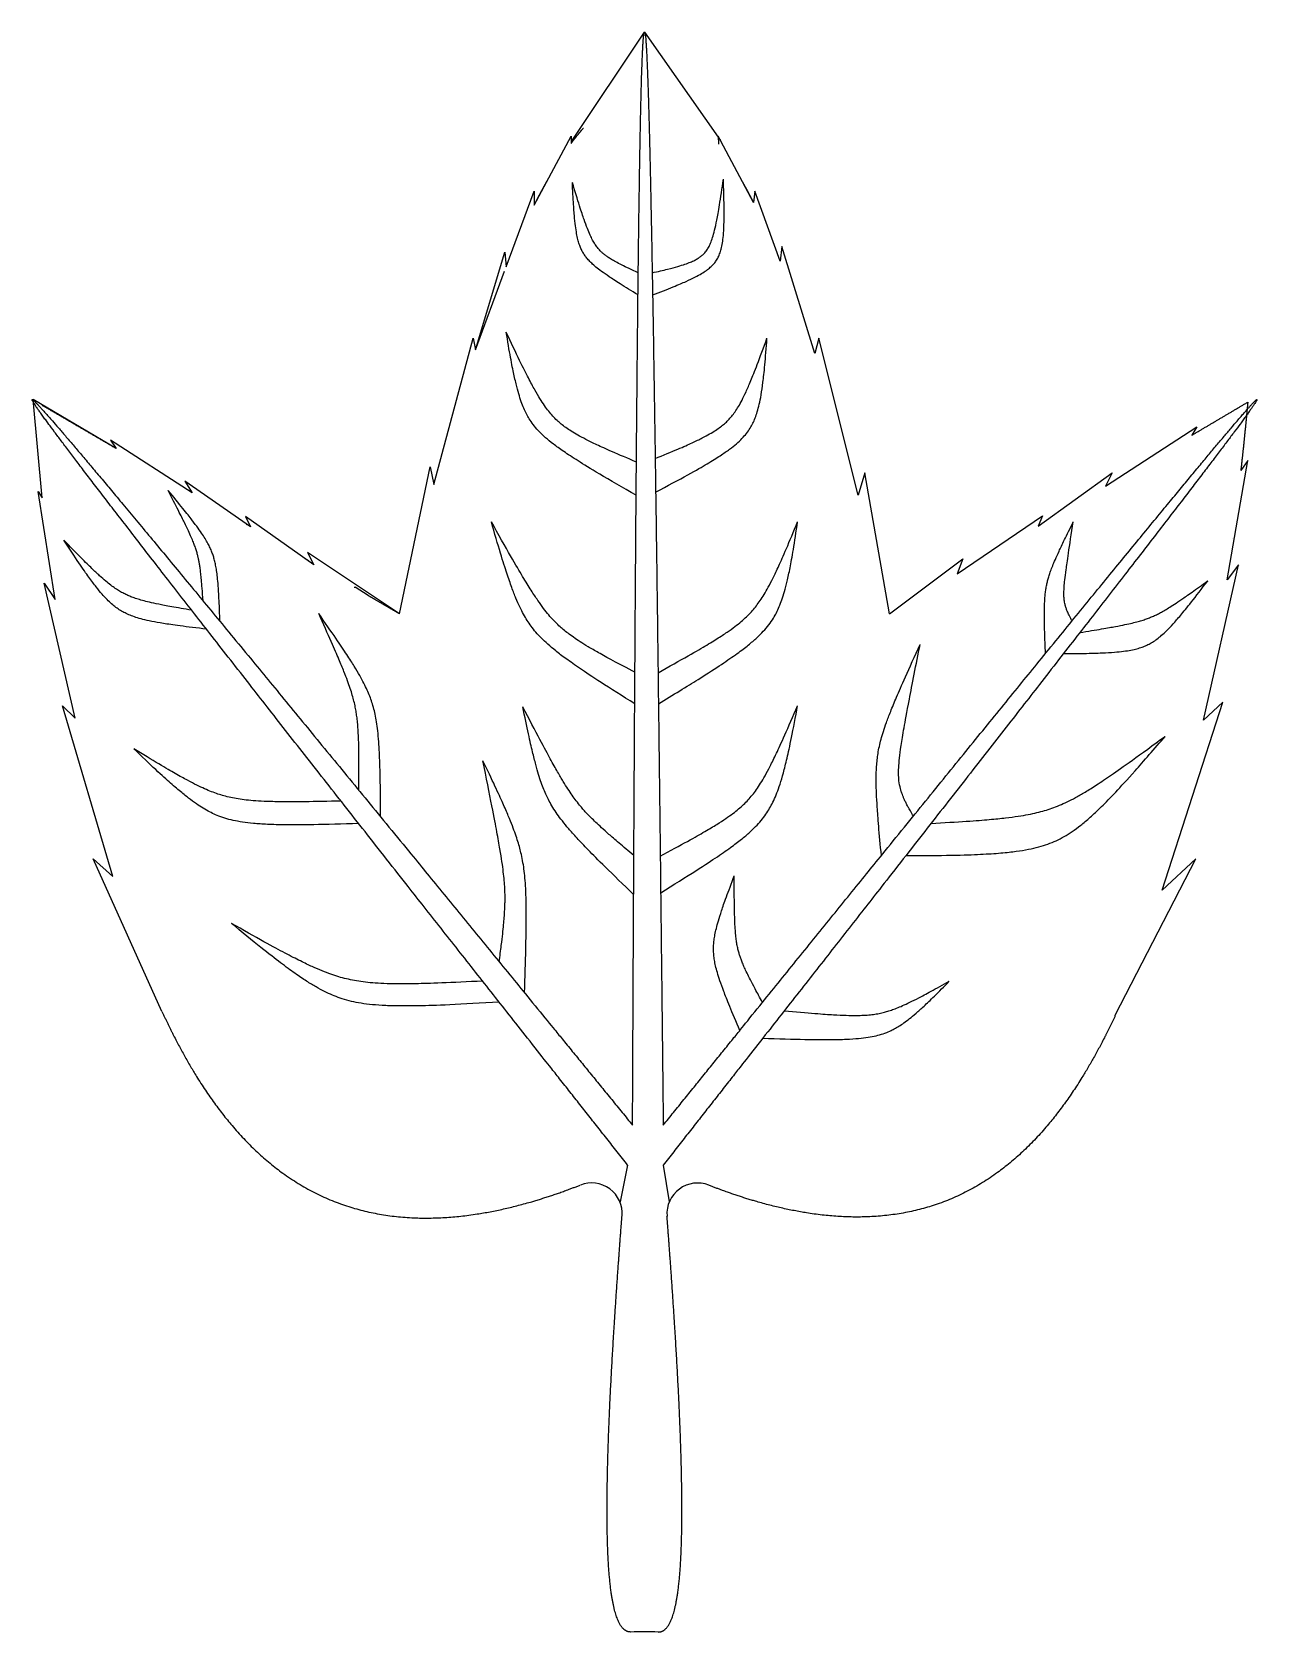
# Model space of a CAD drawing. Header units: millimetres. Extents: x 0 to 200, y -1 to 260.
import ezdxf

# ---------------------------------------------------------------- set-up
doc = ezdxf.new("R2010")
doc.units = ezdxf.units.MM
doc.layers.get('0').update_dxf_attribs({"linetype": 'CONTINUOUS'})

msp = doc.modelspace()

# ---------------------------------------------------------------- linework, layer by layer
for p, q in [((88.2, 242.29), (100, 260)), ((100, 260), (112.41, 242.29)), ((82, 231.74), (88, 243)), ((88, 243), (88, 241.78)), ((112, 243), (112.09, 241.66)), ((117.79, 232.15), (112, 243)), ((77.42, 221.66), (82, 234)), ((82, 234), (82, 231.74)), ((118, 234), (117.79, 232.15)), ((122.17, 222.59), (118, 234)), ((122.44, 224.98), (122.17, 222.59)), ((127.82, 207.5), (122.44, 224.98)), ((72.38, 208.09), (77.19, 224.05)), ((77.19, 224.05), (77.42, 221.66)), ((72.38, 208.09), (77.16, 220.96)), ((65.58, 186.11), (72, 210)), ((72, 210), (72.38, 208.09)), ((128.48, 210.01), (127.82, 207.5)), ((134.91, 184.37), (128.48, 210.01)), ((1.64, 183.93), (0.18, 200)), ((13.76, 191.98), (0.18, 200)), ((12.83, 193.33), (13.76, 191.98)), ((26.13, 184.76), (12.83, 193.33)), ((175.27, 185.84), (190.17, 195.52)), ((190.17, 195.52), (189.39, 194.18)), ((60, 165), (65, 189)), ((65, 189), (65.58, 186.11)), ((195.12, 170.58), (198.51, 190.04)), ((198.51, 190.04), (197.36, 188.4)), ((35.68, 179.22), (24.94, 186.66)), ((24.94, 186.66), (26.13, 184.76)), ((136, 188), (134.91, 184.37)), ((140, 165), (136, 188)), ((164.25, 179.33), (176.33, 188)), ((176.33, 188), (175.27, 185.84)), ((3.8, 167.32), (1, 185)), ((1, 185), (1.64, 183.93)), ((46, 173), (34.83, 180.91)), ((34.83, 180.91), (35.68, 179.22)), ((151.06, 171.53), (165, 181)), ((165, 181), (164.25, 179.33)), ((34.88, 179.77), (35.09, 179.53)), ((196.03, 177.3), (196.03, 177.3)), ((45, 175), (46, 173)), ((60, 165), (45, 175)), ((140, 165), (152, 174)), ((152, 174), (151.06, 171.53)), ((191.28, 147.63), (197, 173)), ((197, 173), (195.12, 170.58)), ((2, 170), (3.8, 167.32)), ((7.06, 147.97), (2, 170)), ((54.88, 167.99), (52.77, 169.35)), ((5, 150), (7.06, 147.97)), ((13.19, 122.13), (5, 150)), ((184.5, 119.86), (194.44, 150.58)), ((194.44, 150.58), (191.28, 147.63)), ((21.21, 100.1), (10, 125)), ((10, 125), (13.19, 122.13)), ((176.87, 99.45), (190, 125)), ((190, 125), (184.5, 119.86)), ((97.25, 75), (96, 69)), ((103.06, 75), (104, 69))]:
    msp.add_line(p, q)
for centre, radius, start, end in [((91.35, 67.09), 5, -4.4524, 111.4366), ((108.66, 67.06), 5, 68.5002, 184.4513), ((100, -253.98), 252.75, 89.4871, 90.5129)]:
    msp.add_arc(centre, radius, start, end)
for points in [[(98.05, 81.51), (98.11, 95.04), (98.23, 120.94), (98.42, 156.23), (98.7, 196.08), (99.08, 233.06), (99.51, 256.05), (99.99, 263.93), (100.51, 256.05), (101.08, 233.06), (101.7, 196.08), (102.22, 156.23), (102.63, 120.94), (102.91, 95.04), (103.06, 81.51)], [(88, 241.78), (88.41, 242.33), (88.81, 242.86), (89.22, 243.36), (89.63, 243.85), (90.03, 244.31)], [(116.02, 235.46), (116.38, 234.83), (116.73, 234.19), (117.08, 233.53), (117.44, 232.85), (117.79, 232.15)], [(97.25, 75), (89.88, 84.34), (75.78, 102.22), (56.55, 126.63), (34.84, 154.3), (14.68, 180.17), (2.14, 196.56), (-2.15, 202.66), (2.17, 198.02), (14.79, 183.04), (35.09, 158.48), (56.98, 131.8), (76.38, 108.07), (90.61, 90.63), (98.05, 81.51)], [(103.06, 81.51), (110.43, 90.63), (124.53, 108.08), (143.74, 131.81), (165.41, 158.5), (185.49, 183.06), (197.93, 198.03), (202.14, 202.66), (197.79, 196.54), (185.25, 180.16), (165.16, 154.28), (143.55, 126.62), (124.42, 102.21), (110.39, 84.34), (103.06, 75)], [(189.39, 194.18), (191.22, 195.26), (193.04, 196.34), (194.86, 197.41), (196.68, 198.49), (198.5, 199.57)], [(198.5, 199.57), (198.29, 197.29), (198.07, 195.04), (197.84, 192.8), (197.61, 190.59), (197.36, 188.4)], [(45.22, 173.62), (45.1, 173.69), (44.97, 173.76), (44.85, 173.84), (44.73, 173.91), (44.61, 173.98)], [(52.57, 169.34), (52.61, 169.34), (52.65, 169.34), (52.69, 169.34), (52.73, 169.34), (52.77, 169.35)], [(60, 165), (58.98, 165.6), (57.95, 166.2), (56.93, 166.79), (55.9, 167.39), (54.88, 167.99)], [(100, 76.08), (100, 76.08), (100, 76.08), (100, 76.08), (100, 76.08), (100, 76.08)]]:
    msp.add_open_spline(points, degree=5)
for points, knots in [([(82, 231.74), (82.4, 232.53), (82.82, 233.35), (83.25, 234.15), (83.67, 234.92), (84.09, 235.67), (84.12, 235.71)], [0.27500002, 0.27500002, 0.27500002, 0.27500002, 0.27500002, 0.27500002, 0.3, 0.30145133, 0.30145133, 0.30145133, 0.30145133, 0.30145133, 0.30145133]), ([(13.76, 191.98), (13.67, 192.02), (11.26, 193.43), (8.84, 194.84), (6.42, 196.25), (4.01, 197.66), (1.68, 199.02)], [0.792872, 0.792872, 0.792872, 0.792872, 0.792872, 0.792872, 0.8, 1, 1, 1, 1, 1, 1]), ([(21.21, 100.1), (22.65, 96.96), (25.8, 90.73), (31.04, 82.38), (39.03, 73.68), (50.77, 67.25), (63.26, 65.44), (74.06, 66.77), (82.35, 69.08), (87.6, 70.99), (89.52, 71.74)], [0.4090597, 0.4090597, 0.4090597, 0.4090597, 0.4090597, 0.4090597, 0.5, 0.6, 0.7, 0.8, 0.9, 0.9567136, 0.9567136, 0.9567136, 0.9567136, 0.9567136, 0.9567136]), ([(176.87, 99.45), (175.51, 96.53), (172.46, 90.54), (167.37, 82.42), (159.6, 73.88), (148.21, 67.48), (136.01, 65.62), (125.48, 66.89), (117.42, 69.13), (112.33, 70.99), (110.49, 71.71)], [0.4140209, 0.4140209, 0.4140209, 0.4140209, 0.4140209, 0.4140209, 0.5, 0.6, 0.7, 0.8, 0.9, 0.955631, 0.955631, 0.955631, 0.955631, 0.955631, 0.955631]), ([(97.74, -1.24), (97.36, -1.24), (96.64, -1.02), (95.7, 0), (94.77, 2.78), (94.07, 8.46), (93.81, 16.12), (93.91, 25.44), (94.31, 36.15), (94.9, 46.62), (95.48, 55.32), (95.95, 61.73), (96.24, 65.58), (96.33, 66.7)], [0.1023536, 0.1023536, 0.1023536, 0.1023536, 0.1023536, 0.1023536, 0.2, 0.3, 0.4, 0.5, 0.6, 0.7, 0.8, 0.9, 0.9407996, 0.9407996, 0.9407996, 0.9407996, 0.9407996, 0.9407996]), ([(102.26, -1.24), (102.64, -1.24), (103.36, -1.02), (104.3, 0), (105.23, 2.78), (105.93, 8.46), (106.19, 16.12), (106.09, 25.44), (105.69, 36.15), (105.1, 46.62), (104.52, 55.31), (104.05, 61.72), (103.76, 65.56), (103.67, 66.67)], [0.1023536, 0.1023536, 0.1023536, 0.1023536, 0.1023536, 0.1023536, 0.2, 0.3, 0.4, 0.5, 0.6, 0.7, 0.8, 0.9, 0.9406072, 0.9406072, 0.9406072, 0.9406072, 0.9406072, 0.9406072])]:
    msp.add_open_spline(points, degree=5, knots=knots)
for points in [[(98.94, 217.08), (88.77, 223.2), (88.22, 235.43)], [(98.98, 220.69), (91.69, 223.96), (88.22, 235.43)], [(101.26, 220.69), (111.04, 222.85), (112.88, 235.97)], [(101.33, 217.08), (113.4, 221.63), (112.88, 235.97)], [(98.64, 184.36), (80, 195), (77.42, 210.99)], [(98.68, 189.78), (84.58, 195.67), (77.42, 210.99)], [(101.75, 190.35), (114.82, 195.67), (120, 210)], [(101.82, 184.87), (118.86, 193.87), (120, 210)], [(30.68, 163.78), (30.31, 175.38), (22.21, 185.16)], [(27.92, 167.12), (27.39, 175.15), (22.21, 185.16)], [(98.44, 155.47), (84.76, 162.54), (75, 180)], [(98.4, 150.31), (80.2, 161.67), (75, 180)], [(102.22, 155.39), (118.58, 164.39), (125, 180)], [(102.28, 150.31), (122.49, 162.54), (125, 180)], [(165.47, 158.52), (165, 170), (170, 180)], [(169.81, 163.84), (168, 167.18), (170, 180)], [(28.48, 162.5), (13.55, 164.2), (5.17, 177.05)], [(26.06, 165.59), (14.37, 167.53), (5.17, 177.05)], [(168.42, 158.52), (182.96, 158.52), (191.95, 170.38)], [(171.09, 161.95), (182.96, 163.84), (191.95, 170.38)], [(53.34, 136.22), (53.53, 150.2), (46.8, 165.04)], [(56.91, 131.85), (56.86, 150.79), (46.8, 165.04)], [(138.68, 125.53), (137, 142.64), (145, 160)], [(143.9, 131.98), (140.51, 137.59), (145, 160)], [(98.26, 125.53), (88.55, 133.65), (80.13, 149.79)], [(98.23, 119.15), (83.45, 133.38), (80.13, 149.79)], [(102.57, 125.46), (118.02, 133.65), (125, 150)], [(102.64, 119.46), (121.54, 131.07), (125, 150)], [(142.68, 125.53), (168.33, 125.53), (185, 145)], [(146.78, 130.78), (167.21, 131.89), (185, 145)], [(50.46, 134.42), (31.24, 133.97), (16.62, 142.96)], [(53.34, 130.75), (30, 130), (16.62, 142.96)], [(80.41, 103.12), (81.17, 125.36), (73.63, 141.01)], [(76.28, 108.18), (77.85, 120.02), (73.63, 141.01)], [(115.55, 96.97), (110, 110), (114.65, 122.23)], [(119.26, 101.56), (114.65, 109.9), (114.65, 122.23)], [(73.56, 105.04), (51.1, 103.87), (32.55, 114.46)], [(76.28, 101.6), (50, 100), (32.55, 114.46)], [(119.31, 95.71), (140, 95), (149.77, 105.04)], [(122.83, 100.19), (138.64, 98.74), (149.77, 105.04)]]:
    msp.add_rational_spline(points, [1, 3, 1], degree=2)

doc.saveas('drawing.dxf')
